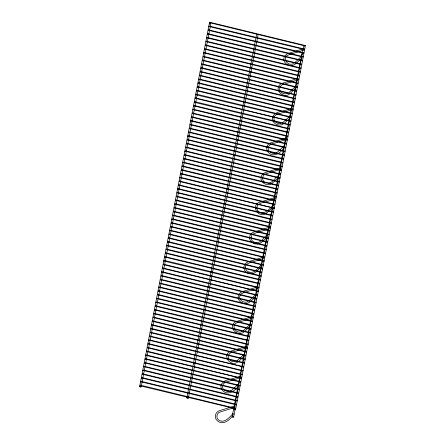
<?xml version="1.0" encoding="UTF-8"?>
<svg xmlns="http://www.w3.org/2000/svg" width="445" height="445" viewBox="0 0 445 445"><rect width="100%" height="100%" fill="white"/><g stroke="black" fill="none" stroke-linecap="round" stroke-linejoin="round"><path stroke-width="0.67" d="M243.777 267.645L244.566 264.541M251.041 237.886L251.659 235.477M279.727 87.821C278.559 92.605 284.778 95.013 287.876 93.272M139.674 386.394L209.295 23.557L210.212 23.073L210.797 23.919L141.182 386.755L140.258 387.239L139.674 386.394L140.598 385.91L141.182 386.755M186.878 397.774L256.498 34.938L257.421 34.454L258 35.3L188.385 398.136L187.462 398.62L186.878 397.774L187.801 397.29L188.385 398.136M235.11 409.55L233.669 417.054L232.746 417.538L232.162 416.692L233.731 408.504M234.126 406.463L239.621 377.816M239.883 376.453L256.765 288.471M257.026 287.108L262.522 258.462M262.912 256.415L268.146 229.136M268.407 227.768L279.404 170.48M279.794 168.433L285.29 139.791M285.551 138.423L290.919 110.46M291.18 109.097L296.676 80.45M296.937 79.088L302.122 53.439M234.081 409.155L303.701 46.319L304.625 45.835L305.209 46.681L235.589 409.517L234.665 410.001L234.081 409.155L235.005 408.671L235.589 409.517M305.326 45.268L305.153 45.991L209.729 22.723L209.851 22.25L305.276 45.518M209.851 22.278L209.684 22.973M209.005 26.5L304.48 49.59L304.597 49.05L209.128 26.027L208.955 26.75M208.232 30.533L208.399 29.809L303.874 52.827L303.757 53.367L208.282 30.277M207.509 34.309L207.676 33.586L303.151 56.61L303.028 57.144L207.554 34.059M206.83 37.836L302.305 60.926L302.422 60.387L206.953 37.369L206.78 38.086M206.057 41.869L206.224 41.146L301.699 64.169L301.582 64.703L206.107 41.619M205.379 45.396L300.853 68.486L300.97 67.946L205.501 44.928L205.334 45.646M204.656 49.178L300.13 72.262L300.247 71.728L204.772 48.705L204.605 49.428M203.882 53.205L204.049 52.488L299.524 75.505L299.407 76.045L203.932 52.955M203.204 56.738L298.678 79.822L298.795 79.288L203.326 56.265L203.159 56.988M202.431 60.765L202.597 60.047L298.072 83.065L297.955 83.604L202.481 60.514M201.707 64.547L201.874 63.824L297.299 87.098L297.177 87.565L201.752 64.297M201.029 68.074L296.453 91.347L296.576 90.875L201.151 67.607L200.979 68.324M200.256 72.107L200.422 71.384L295.847 94.657L295.73 95.124L200.306 71.856M199.532 75.884L199.699 75.166L295.124 98.434L295.002 98.907L199.577 75.633M198.854 79.416L294.279 102.684L294.395 102.211L198.971 78.943L198.804 79.666M198.081 83.443L198.248 82.725L293.722 105.743L293.605 106.283L198.131 83.193M197.358 87.226L197.524 86.502L292.994 109.52L292.877 110.06L197.402 86.975M196.679 90.752L292.154 113.842L292.27 113.303L196.796 90.279L196.629 91.002M196.073 94.09L195.906 94.785L291.425 117.619L291.547 117.079L196.073 94.062L195.906 94.785M194.621 101.649L194.454 102.339L289.979 125.178L290.096 124.639L194.621 101.621L194.454 102.339M289.372 128.421L289.2 129.139L193.775 105.871L193.898 105.398L289.322 128.672M193.898 105.426L193.731 106.121M193.052 109.648L288.527 132.738L288.644 132.198L193.174 109.181L193.002 109.898M192.279 113.681L192.446 112.958L287.921 135.981L287.804 136.515L192.329 113.43M191.556 117.458L191.723 116.74L287.192 139.758L287.075 140.297L191.6 117.207M190.877 120.99L286.352 144.074L286.469 143.54L190.994 120.517L190.827 121.24M190.104 125.017L190.271 124.3L285.746 147.317L285.629 147.857L190.154 124.767M189.381 128.8L189.548 128.077L285.017 151.1L284.9 151.634L189.425 128.549M188.702 132.326L284.177 155.416L284.294 154.877L188.819 131.859L188.652 132.577M187.929 136.359L188.096 135.636L283.571 158.659L283.448 159.193L187.974 136.109M187.2 140.136L187.373 139.418L282.842 162.436L282.725 162.976L187.25 139.886M186.527 143.668L282.002 166.753L282.119 166.213L186.644 143.195L186.477 143.919M185.754 147.696L185.921 146.978L281.396 169.996L281.273 170.535L185.799 147.445M185.076 151.228L280.5 174.496L280.617 174.023L185.198 150.755L185.025 151.478M184.352 155.005L279.777 178.273L279.894 177.805L184.469 154.532L184.302 155.255M183.579 159.037L183.746 158.314L279.171 181.582L279.048 182.055L183.624 158.782M182.901 162.564L278.325 185.832L278.442 185.365L183.017 162.091L182.851 162.814M182.127 166.591L182.294 165.874L277.769 188.891L277.647 189.431L182.172 166.341M181.399 170.374L181.571 169.651L277.04 192.674L276.923 193.208L181.449 170.124M180.726 173.9L276.2 196.99L276.317 196.451L180.842 173.433L180.676 174.151M275.594 200.233L275.422 200.951L179.997 177.683L180.119 177.21L275.544 200.484M180.119 177.238L179.952 177.933M274.865 204.01L274.699 204.733L179.274 181.46L179.396 180.993L274.821 204.261M179.396 181.02L179.224 181.71M273.414 211.57L273.247 212.293L177.822 189.019L177.944 188.552L273.369 211.82M177.944 188.58L177.778 189.27M177.049 193.052L177.216 192.329L272.69 215.352L272.574 215.886L177.099 192.802M176.376 196.579L271.851 219.669L271.967 219.129L176.493 196.112L176.326 196.829M175.603 200.612L175.769 199.888L271.239 222.912L271.122 223.446L175.647 200.361M174.924 204.138L270.399 227.228L270.516 226.689L175.041 203.671L174.874 204.388M174.195 207.921L269.67 231.005L269.792 230.465L174.318 207.448L174.151 208.171M173.422 211.948L173.595 211.23L269.064 234.248L268.947 234.788L173.472 211.698M172.749 215.48L268.224 238.565L268.341 238.025L172.866 215.007L172.699 215.73M171.976 219.507L172.143 218.784L267.617 241.807L267.495 242.341L172.02 219.257M171.247 223.284L171.42 222.567L266.889 245.584L266.772 246.124L171.297 223.034M170.574 226.816L266.049 249.901L266.166 249.367L170.691 226.344L170.524 227.067M169.801 230.844L169.968 230.126L265.437 253.144L265.32 253.683L169.845 230.593M169.072 234.626L169.239 233.903L264.664 257.177L264.547 257.644L169.122 234.376M168.394 238.153L263.818 261.426L263.941 260.954L168.516 237.686L168.349 238.403M167.62 242.158L167.793 241.463L263.218 264.736L263.095 265.203L167.67 242.002M166.897 245.963L167.064 245.245L262.489 268.513L262.372 268.986L166.947 245.712M166.219 249.495L261.693 272.579L261.816 272.045L166.341 249.022L166.174 249.745M165.445 253.522L165.618 252.805L261.087 275.822L260.97 276.362L165.495 253.272M164.772 257.054L260.247 280.139L260.364 279.605L164.889 256.581L164.722 257.305M164.166 260.392L163.999 261.082L259.518 283.921L259.635 283.382L164.166 260.364L163.999 261.082M258.912 287.159L258.745 287.882L163.321 264.614L163.437 264.141L258.862 287.414M163.443 264.169L163.27 264.864M257.46 294.718L257.293 295.441L161.869 272.173L161.991 271.7L257.416 294.968M161.991 271.728L161.824 272.423M161.096 276.2L161.262 275.483L256.737 298.5L256.62 299.04L161.146 275.95M160.417 279.733L255.892 302.817L256.014 302.277L160.539 279.26L160.372 279.983M159.644 283.76L159.816 283.037L255.285 306.06L255.169 306.594L159.694 283.51M158.921 287.537L159.088 286.819L254.562 309.837L254.445 310.376L158.971 287.286M158.242 291.069L253.717 314.153L253.839 313.619L158.364 290.596L158.197 291.319M253.11 317.396L252.944 318.119L157.519 294.846L157.641 294.379L253.06 317.647M156.746 298.879L156.913 298.156L252.387 321.179L252.27 321.713L156.796 298.628M156.067 302.405L251.542 325.495L251.659 324.956L156.189 301.938L156.023 302.656M155.294 306.438L155.461 305.715L250.936 328.738L250.819 329.272L155.344 306.188M154.615 309.965L250.09 333.055L250.212 332.515L154.738 309.498L154.571 310.215M153.842 313.998L154.014 313.274L249.484 336.298L249.367 336.832L153.892 313.747M153.119 317.774L153.286 317.057L248.711 340.325L248.594 340.798L153.169 317.524M152.44 321.307L247.865 344.575L247.987 344.107L152.563 320.834L152.396 321.557M151.667 325.334L151.84 324.616L247.264 347.884L247.142 348.357L151.717 325.084M150.944 329.116L151.111 328.393L246.536 351.667L246.419 352.134L150.994 328.866M150.265 332.643L245.74 355.733L245.857 355.193L150.388 332.176L150.221 332.893M149.492 336.676L149.659 335.953L245.134 358.97L245.017 359.51L149.542 336.426M148.769 340.453L148.936 339.735L244.411 362.753L244.294 363.292L148.819 340.203M242.959 370.312L242.792 371.03L147.367 347.762L147.484 347.289L242.909 370.563M147.484 347.317L147.317 348.012M242.236 374.089L242.063 374.812L146.639 351.539L146.761 351.072L242.186 374.34M145.142 359.349L145.309 358.631L240.784 381.649L240.667 382.188L145.192 359.098M144.464 362.881L239.938 385.965L240.061 385.431L144.586 362.408L144.419 363.131M143.691 366.908L143.863 366.191L239.332 389.208L239.215 389.748L143.741 366.658M142.967 370.691L143.134 369.967L238.609 392.991L238.492 393.525L143.017 370.44M142.289 374.217L237.764 397.307L237.88 396.768L142.411 373.75L142.244 374.468M141.516 378.25L141.682 377.527L237.157 400.55L237.04 401.084L141.566 378M140.792 382.027L140.959 381.309L236.434 404.327L236.312 404.867L140.837 381.777M235.661 408.36L140.236 385.086L140.114 385.559M297.177 87.565L297.349 86.875M295.73 95.124L295.897 94.435M295.002 98.907L295.174 98.212M290.702 121.329L195.227 98.312L195.349 97.839L290.774 121.112M279.777 178.273L279.944 177.583M279.048 182.055L279.221 181.36M274.02 208.26L178.551 185.242L178.667 184.77L274.092 208.043M264.547 257.644L264.714 256.926M263.095 265.203L263.262 264.486M258.067 291.414L162.597 268.391L162.714 267.923L258.139 291.191M248.594 340.798L248.761 340.102M247.142 348.357L247.309 347.662M246.419 352.134L246.586 351.444M243.565 367.003L148.09 343.985L148.213 343.512L243.638 366.78M241.463 378.122L146.038 354.849L145.916 355.321L241.39 378.339M235.705 408.109L235.589 408.577M195.177 98.562L195.349 97.839M178.501 185.493L178.667 184.77M162.547 268.641L162.714 267.923M148.046 344.235L148.213 343.512M146.594 351.789L146.761 351.072M145.865 355.572L146.038 354.849M296.62 90.624L296.453 91.347M294.445 101.961L294.279 102.684M290.652 121.58L290.819 120.862M280.667 173.773L280.5 174.496M278.492 185.114L278.325 185.832M273.975 208.51L274.142 207.793M263.991 260.703L263.818 261.426M262.539 268.263L262.372 268.986M258.022 291.664L258.189 290.941M248.037 343.857L247.865 344.575M243.682 366.53L243.515 367.253M241.34 378.589L241.507 377.872M284.333 56.693C282.581 60.064 285.178 64.236 288.627 65.17M245.946 265.242C244.461 267.69 246.018 270.877 248.16 271.762C254.089 274.587 257.338 268.024 261.443 264.731L261.654 264.625M238.648 294.807C236.896 298.178 239.488 302.35 242.942 303.279M240.233 295.007C237.474 299.997 244.411 303.768 247.904 301.621M284.544 56.192L287.153 53.856M280.211 86.658L281.935 84.978L283.32 84.461M244.917 264.113L247.008 262.283L248.204 261.821M238.854 294.306L241.296 292.042L243.009 291.397L258.072 286.736L257.978 287.236M232.162 416.692L233.085 416.209L233.669 417.054M294.707 62.723L300.937 56.838M300.625 59.185C297.61 61.911 294.484 66.45 289.762 65.443M288.994 92.488L295.919 86.041M290.552 93.072L292.977 90.78M293.945 89.868L294.913 88.95M290.212 115.806L282.336 122.965M284.355 123.293L289.2 118.715M284.5 145.571L277.574 152.018L275.739 153.058M283.493 148.48C280.433 152.891 273.803 157.502 268.852 152.985C264.853 149.971 266.789 143.379 271.567 142.578L286.625 137.917L286.53 138.417M278.787 175.33L278.57 175.441C274.966 177.833 272.835 182.884 268.619 183.101M278.264 177.783L271.578 183.774M273.08 205.095L272.863 205.206C269.364 209.667 262.428 216.62 257.588 210.535C254.707 205.712 260.303 202.525 264.397 202.303M268.68 211.208L265.865 213.539M269.648 210.296L272.067 208.004M267.367 234.86L267.15 234.971C263.056 237.841 260.72 243.793 255.252 242.503C253.244 241.869 252.098 241.079 251.286 239.132M266.36 237.769L261.515 242.347L258.923 243.771M261.132 267.078C258.094 269.414 255.78 273.686 251.525 273.864M249.022 300.837L255.252 294.952M255.419 296.843C252.159 299.847 248.677 304.87 243.493 303.484M243.309 330.602L250.235 324.155M244.867 331.18L249.228 327.064M244.522 353.914L236.651 361.079M238.67 361.401L243.999 356.367M238.815 383.679L231.889 390.126L230.048 391.172M238.286 386.132C234.721 391.339 226.889 396.406 222.005 389.809M233.102 413.444L232.885 413.555C229.403 417.755 223.729 424.007 218.512 419.885C215.241 417.477 217.26 412.17 220.503 411.864L234.877 407.414M232.579 415.897C229.403 420.347 222.667 425.576 217.455 420.864C213.455 417.849 215.397 411.252 220.169 410.451L235.227 405.79L235.132 406.291M281.273 83.699C272.529 88.6 283.81 100.075 290.068 93.528M283.904 123.61C280.762 126.163 275.661 125.245 273.402 121.93C269.553 116.262 276.757 111.55 281.857 111.395M252.471 234.487L254.763 233.28L269.142 228.83M246.758 264.247L249.055 263.045L263.429 258.595M241.045 294.011L243.343 292.81L257.722 288.36M235.589 321.807C226.844 326.713 238.125 338.183 244.383 331.642M238.22 361.724C230.388 368.221 220.714 353.936 231.589 350.927L246.652 346.26L246.552 346.761M233.814 414.634L233.914 414.128M293.589 63.513C287.548 67.24 281.223 56.76 289.028 54.702L303.407 50.246M270.516 144.508C268.813 145.226 267.145 148.903 269.008 151.005M242.191 331.386C236.15 335.113 229.826 324.639 237.63 322.575L251.358 318.325M281.958 83.432L287.57 81.63M270.877 184.046C267.996 185.315 264.286 184.402 262.366 181.888M265.698 213.611C256.37 218.423 250.351 203.059 261.454 201.696M254.434 231.867C249.945 232.629 247.732 238.731 251.336 241.846M236.273 321.546L252.36 316.495L252.265 317.001M288.699 53.283L294.59 51.459M295.897 51.053L303.757 48.622L303.662 49.122M288.877 81.224L294.774 79.399M296.081 78.993L298.044 78.387L297.95 78.887M285.278 83.855L291.164 82.036M292.471 81.63L297.694 80.011M283.17 110.989L289.061 109.164M290.374 108.758L292.337 108.152L292.243 108.652M291.987 109.776L277.608 114.226C274.927 114.537 272.629 118.509 274.721 121.24M271.895 143.991L277.78 142.172M279.087 141.766L284.967 139.947M279.911 169.506L266.188 173.756C262.75 173.939 261.198 179.786 264.091 181.666M262.761 201.296L268.658 199.471M269.965 199.065L275.205 197.441L275.288 198.509M265.704 201.902L274.854 199.071M256.398 231.261L269.492 227.206L269.397 227.707M249.378 261.432L255.269 259.607M256.581 259.201L262.472 257.377M245.646 348.09L231.923 352.34C229.242 352.651 226.944 356.617 229.03 359.354M229.153 379.674C224.525 379.935 218.734 384.313 221.749 389.308M230.46 379.268L236.356 377.443M237.663 377.037L240.94 376.025L240.845 376.526M239.282 378.055L226.21 382.105C223.529 382.416 221.232 386.382 223.323 389.119M281.001 123.46L278.092 123.449L275.622 122.247M274.81 153.28L272.385 153.214L270.204 152.168M257.816 244.032L254.913 243.955L251.72 242.28M235.316 361.574L232.407 361.562L229.937 360.355M229.125 391.394L226.694 391.322L224.519 390.282M250.368 273.859L247.554 273.113M140.064 385.782L235.538 408.799M246.118 272.151L244.85 270.755L243.882 268.179M261.983 181.46C259.418 178.056 261.86 173.083 265.854 172.343L280.917 167.676L280.817 168.177M295.703 86.146L295.825 86.541M289.995 115.911L290.112 116.306M284.283 145.676L284.405 146.071M278.57 175.441L278.692 175.836M272.863 205.206L272.98 205.596M267.15 234.971L267.273 235.361M261.443 264.731L261.56 265.125M250.018 324.26L250.14 324.655M244.311 354.025L244.427 354.42M238.598 383.79L238.715 384.18M232.885 413.555L233.008 413.945M301.777 53.856L301.877 54.379M209.295 23.557L209.395 24.08M304.157 49.545L304.191 49.985M269.892 228.129L269.926 228.569"/></g></svg>
